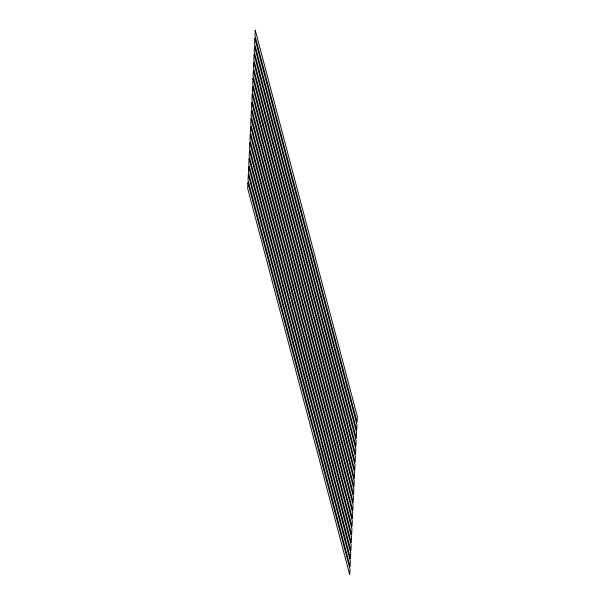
<?xml version="1.0" encoding="UTF-8"?>
<svg xmlns="http://www.w3.org/2000/svg" width="605" height="605" viewBox="0 0 605 605"><rect width="100%" height="100%" fill="white"/><g stroke="black" fill="none" stroke-linecap="round" stroke-linejoin="round"><path stroke-width="0.91" d="M247.914 182.748L247.642 188.367L349.728 574.75L350 569.131L247.914 182.748M248.3 174.716L248.027 180.335L350.113 566.726L350.386 561.107L248.3 174.716M248.685 166.693L248.413 172.312L350.507 558.695L350.771 553.076L248.685 166.693M249.078 158.669L248.806 164.288L350.892 550.671L351.165 545.052L249.078 158.669M249.464 150.645L249.192 156.256L351.278 542.647L351.55 537.028L249.464 150.645M249.85 142.614L249.578 148.233L351.664 534.616L351.936 529.004L249.85 142.614M250.236 134.59L249.963 140.209L352.049 526.592L352.322 520.973L250.236 134.59M250.621 126.566L250.349 132.185L352.443 518.568L352.707 512.949L250.621 126.566M251.014 118.535L250.742 124.154L352.828 510.544L353.101 504.925L251.014 118.535M251.4 110.511L251.128 116.13L353.214 502.513L353.486 496.894L251.4 110.511M251.786 102.487L251.514 108.106L353.6 494.489L353.872 488.87L251.786 102.487M252.172 94.456L251.899 100.075L353.986 486.465L354.258 480.846L252.172 94.456M252.557 86.432L252.293 92.051L354.379 478.434L354.651 472.815L252.557 86.432M252.951 78.408L252.678 84.027L354.764 470.41L355.037 464.791L252.951 78.408M253.336 70.384L253.064 75.996L355.15 462.386L355.422 456.767L253.336 70.384M253.722 62.353L253.45 67.972L355.536 454.355L355.808 448.744L253.722 62.353M254.108 54.329L253.835 59.948L355.921 446.331L356.194 440.712L254.108 54.329M254.493 46.305L254.229 51.924L356.315 438.307L356.587 432.688L254.493 46.305M254.887 38.274L254.614 43.893L356.7 430.284L356.973 424.665L254.887 38.274M255.272 30.25L255 35.869L357.086 422.252L357.358 416.633L255.272 30.25"/></g></svg>
